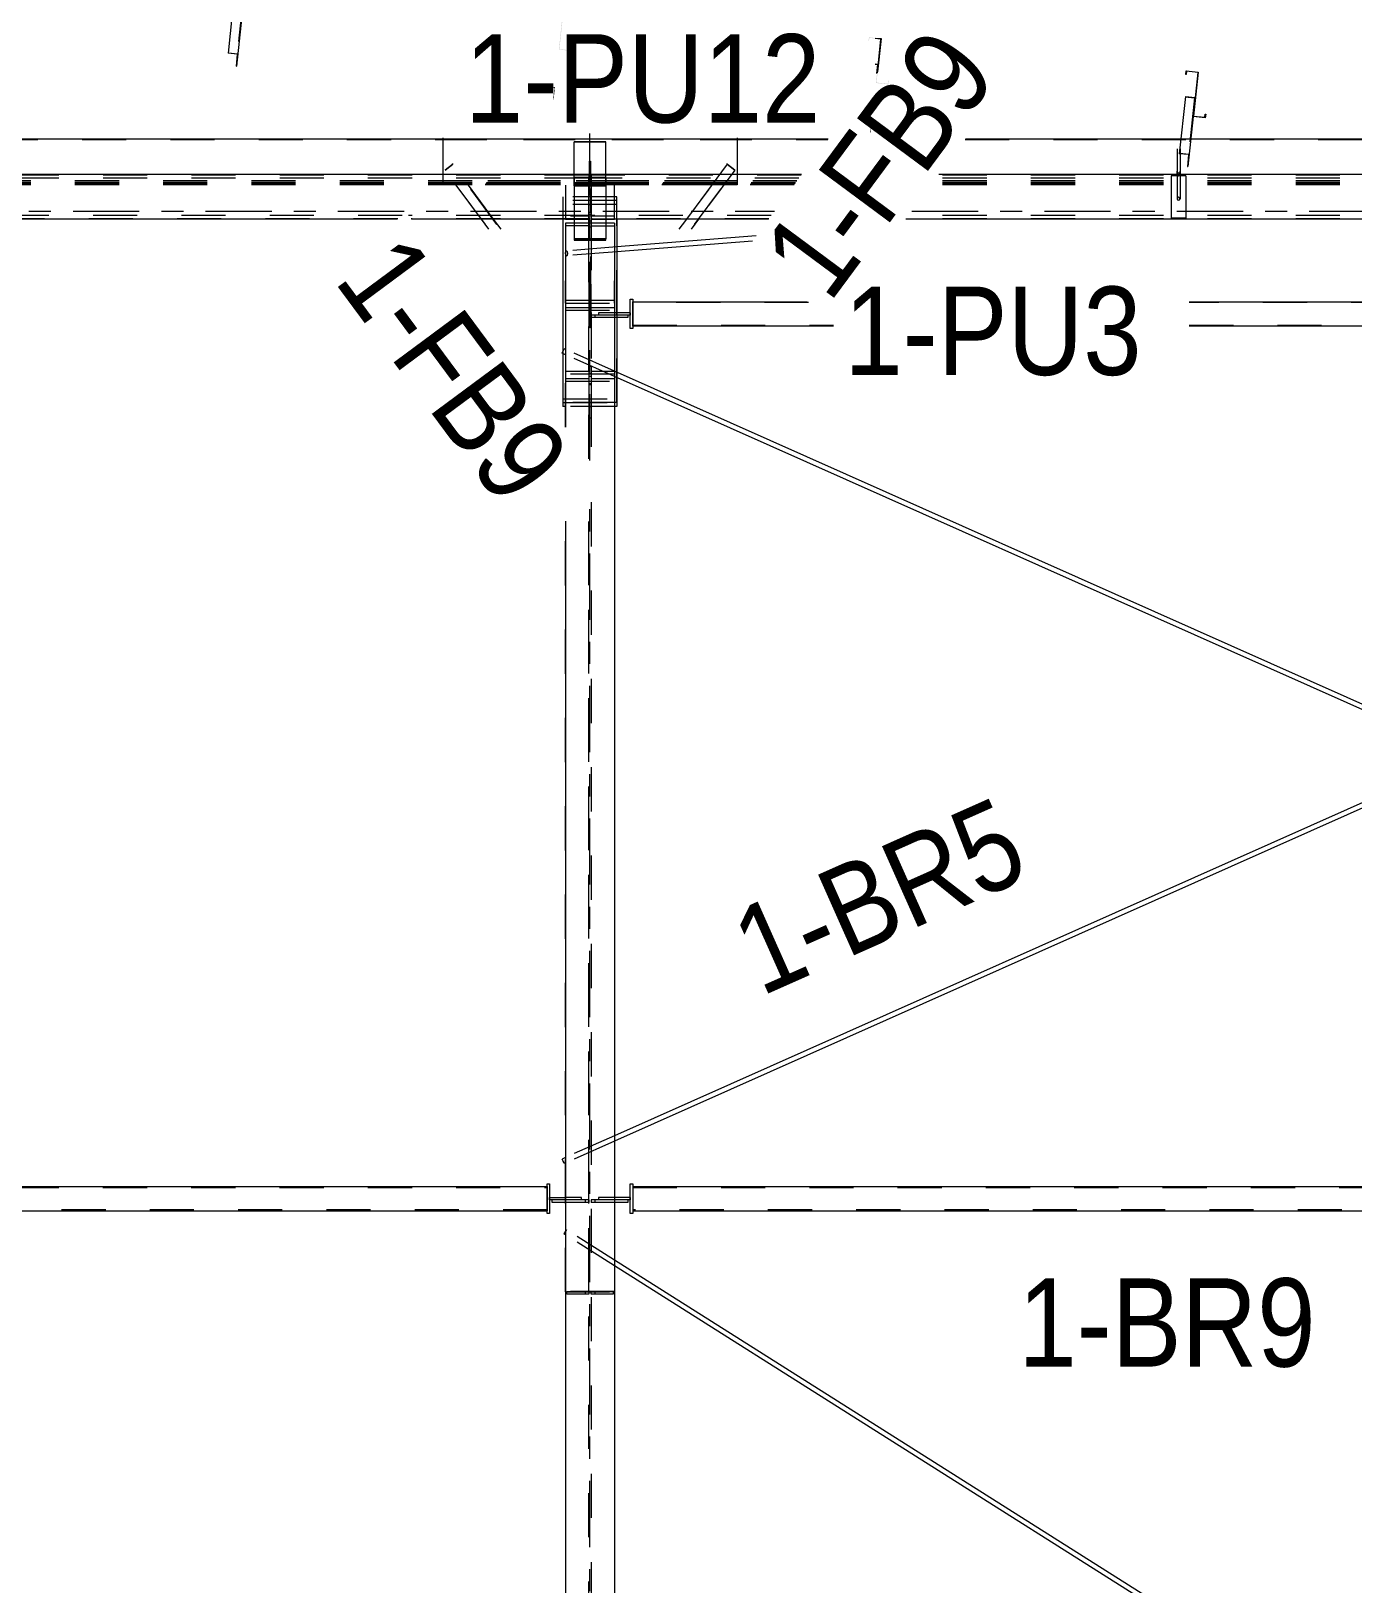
# Model space of a CAD drawing. Header units: millimetres. Extents: x -49 to 1122, y -181 to 639.
# Drawn here: x 477.7 to 537.6, y 498.1 to 568.4 of the extents above; entities that cross this region are included whole.
import ezdxf

# ---------------------------------------------------------------- set-up
doc = ezdxf.new("R2010")
doc.units = ezdxf.units.MM
for name, pattern in [('XKITLINE00', [0]), ('XKITLINE02', [4, 2, -2]), ('XKITLINE03', [6, 3, -1, 1, -1])]:
    doc.linetypes.add(name, pattern=pattern)
for name, color, linetype, lineweight in [('Part', 2, 'Continuous', 0), ('PartMark', 7, 'Continuous', 0), ('S-grid', 1, 'Continuous', 0)]:
    doc.layers.add(name, color=color, linetype=linetype, lineweight=lineweight)
doc.styles.add('ARIAL', font='ARIAL.TTF')

# ---------------------------------------------------------------- blocks, each defined once
blk = doc.blocks.new('*A277')
at = {"layer": 'Part'}
blk.add_hatch(color=3, dxfattribs=at).paths.add_polyline_path([(530.914, 564.477), (530.929, 564.623), (530.949, 564.621), (530.931, 564.455), (530.379, 564.513), (530.589, 566.504), (530.076, 566.558), (530.061, 566.412), (530.041, 566.415), (530.058, 566.58), (530.611, 566.522), (530.401, 564.531)], flags=17)
blk = doc.blocks.new('*A316')
at = {"layer": 'Part'}
blk.add_hatch(color=3, dxfattribs=at).paths.add_polyline_path([(516.549, 565.992), (516.564, 566.138), (516.584, 566.136), (516.567, 565.97), (516.014, 566.028), (516.224, 568.019), (515.711, 568.073), (515.696, 567.928), (515.676, 567.93), (515.694, 568.095), (516.246, 568.037), (516.036, 566.046)], flags=17)
blk = doc.blocks.new('*A317')
at = {"layer": 'Part'}
blk.add_hatch(color=3, dxfattribs=at).paths.add_polyline_path([(502.184, 567.507), (502.199, 567.653), (502.219, 567.651), (502.202, 567.485), (501.649, 567.543), (501.859, 569.535), (501.347, 569.589), (501.331, 569.443), (501.311, 569.445), (501.329, 569.611), (501.881, 569.552), (501.671, 567.561)], flags=17)
blk = doc.blocks.new('*A364')
at = {"layer": 'Part'}
blk.add_hatch(color=3, dxfattribs=at).paths.add_polyline_path([(486.66, 567.374), (486.663, 567.402), (487.105, 567.355), (487.046, 566.795), (487.024, 566.798), (487.08, 567.329)], flags=17)
blk = doc.blocks.new('*A367')
at = {"layer": 'Part'}
blk.add_hatch(color=3, dxfattribs=at).paths.add_polyline_path([(515.389, 564.343), (515.392, 564.371), (515.834, 564.325), (515.775, 563.765), (515.753, 563.767), (515.809, 564.299)], flags=17)
blk = doc.blocks.new('*A368')
at = {"layer": 'Part'}
blk.add_hatch(color=3, dxfattribs=at).paths.add_polyline_path([(501.025, 565.859), (501.028, 565.887), (501.47, 565.84), (501.411, 565.28), (501.388, 565.282), (501.445, 565.814)], flags=17)
blk = doc.blocks.new('*A369')
at = {"layer": 'Part'}
blk.add_hatch(color=3, dxfattribs=at).paths.add_polyline_path([(529.754, 562.828), (529.757, 562.856), (530.199, 562.81), (530.14, 562.25), (530.118, 562.252), (530.174, 562.784)], flags=17)
blk = doc.blocks.new('*A1700')
at = {"layer": 'S-grid', "color": 1, "linetype": 'XKITLINE03', "lineweight": 0}
for p, q in [((437.639, 560.222), (511.417, 560.222)), ((517.639, 560.222), (561.03, 560.222))]:
    blk.add_line(p, q, dxfattribs=at)
blk = doc.blocks.new('*A1703')
at = {"layer": 'S-grid', "color": 1, "linetype": 'XKITLINE03', "lineweight": 0}
for p, q in [((437.639, 560.222), (511.417, 560.222)), ((517.639, 560.222), (561.03, 560.222))]:
    blk.add_line(p, q, dxfattribs=at)
blk = doc.blocks.new('*A1705')
at = {"layer": 'Part', "color": 7, "linetype": 'XKITLINE02', "lineweight": 0}
for p, q in [((584.123, 514.098), (581.944, 512.721)), ((584.167, 513.862), (581.944, 512.458)), ((584.167, 514.029), (584.123, 514.098)), ((543.056, 488.145), (542.848, 488.014)), ((543.264, 488.014), (543.056, 487.882)), ((504.167, 463.57), (501.944, 462.165)), ((504.167, 463.307), (501.988, 461.93)), ((501.988, 461.93), (501.944, 461.998))]:
    blk.add_line(p, q, dxfattribs=at)
at = {"layer": 'Part', "color": 2, "linetype": 'XKITLINE00', "lineweight": 0}
for p, q in [((584.242, 513.91), (584.167, 514.029)), ((584.242, 513.91), (584.167, 513.862)), ((581.944, 512.721), (543.056, 488.145)), ((581.944, 512.458), (543.264, 488.014)), ((542.848, 488.014), (504.167, 463.57)), ((543.056, 487.882), (504.167, 463.307)), ((501.944, 462.165), (501.869, 462.118)), ((501.944, 461.998), (501.869, 462.118))]:
    blk.add_line(p, q, dxfattribs=at)
blk = doc.blocks.new('*A1706')
at = {"layer": 'Part', "color": 2, "linetype": 'XKITLINE00', "lineweight": 0}
for p, q in [((501.944, 514.029), (501.869, 513.91)), ((501.944, 513.862), (501.869, 513.91)), ((543.056, 488.145), (504.167, 512.721)), ((542.848, 488.014), (504.167, 512.458)), ((581.944, 463.307), (543.056, 487.882)), ((581.944, 463.57), (543.264, 488.014)), ((584.242, 462.118), (584.167, 462.165)), ((584.242, 462.118), (584.167, 461.998))]:
    blk.add_line(p, q, dxfattribs=at)
at = {"layer": 'Part', "color": 7, "linetype": 'XKITLINE02', "lineweight": 0}
for p, q in [((501.988, 514.098), (501.944, 514.029)), ((504.167, 512.458), (501.944, 513.862)), ((504.167, 512.721), (501.988, 514.098)), ((543.264, 488.014), (543.056, 488.145)), ((543.056, 487.882), (542.848, 488.014)), ((584.167, 462.165), (581.944, 463.57)), ((584.123, 461.93), (581.944, 463.307)), ((584.167, 461.998), (584.123, 461.93))]:
    blk.add_line(p, q, dxfattribs=at)
blk = doc.blocks.new('*A1707')
at = {"layer": 'Part', "color": 2, "linetype": 'XKITLINE00', "lineweight": 0}
for p, q in [((496.389, 563.539), (496.389, 561.879)), ((513.839, 563.492), (496.389, 563.492)), ((529.824, 563.492), (520.061, 563.492)), ((544.349, 563.492), (530.271, 563.492)), ((558.782, 563.492), (544.816, 563.492)), ((559.15, 563.492), (558.802, 563.492)), ((561.03, 563.492), (559.34, 563.492)), ((589.722, 563.492), (577.149, 563.492)), ((589.722, 563.539), (589.722, 563.492)), ((589.722, 563.492), (589.722, 561.879))]:
    blk.add_line(p, q, dxfattribs=at)
at = {"layer": 'Part', "color": 7, "linetype": 'XKITLINE02', "lineweight": 0}
for p, q in [((496.389, 563.474), (513.825, 563.474)), ((520.048, 563.474), (561.03, 563.474)), ((530.271, 563.492), (529.824, 563.492)), ((544.816, 563.492), (544.349, 563.492)), ((558.802, 563.492), (558.782, 563.492)), ((559.34, 563.492), (559.15, 563.492)), ((577.149, 563.474), (589.722, 563.474)), ((496.389, 561.879), (496.389, 561.424)), ((512.432, 561.592), (496.389, 561.592)), ((512.43, 561.59), (496.389, 561.59)), ((512.364, 561.501), (496.389, 561.501)), ((512.351, 561.483), (496.389, 561.483)), ((512.324, 561.446), (496.389, 561.446)), ((512.307, 561.424), (496.389, 561.424)), ((561.03, 561.424), (518.53, 561.424)), ((561.03, 561.446), (518.546, 561.446)), ((561.03, 561.483), (518.573, 561.483)), ((561.03, 561.501), (518.586, 561.501)), ((561.03, 561.59), (518.652, 561.59)), ((561.03, 561.592), (518.654, 561.592)), ((589.722, 561.592), (577.149, 561.592)), ((589.722, 561.59), (577.149, 561.59)), ((589.722, 561.501), (577.149, 561.501)), ((589.722, 561.483), (577.149, 561.483)), ((589.722, 561.446), (577.149, 561.446)), ((589.722, 561.424), (577.149, 561.424)), ((589.722, 561.879), (589.722, 561.424))]:
    blk.add_line(p, q, dxfattribs=at)
blk = doc.blocks.new('*A1708')
at = {"layer": 'Part', "color": 2, "linetype": 'XKITLINE00', "lineweight": 0}
for p, q in [((501.792, 553.788), (501.883, 553.991)), ((501.944, 553.72), (501.792, 553.788)), ((501.944, 553.963), (501.883, 553.991)), ((543.056, 535.663), (504.167, 552.974)), ((542.782, 535.542), (504.167, 552.731)), ((581.944, 518.109), (543.056, 535.42)), ((581.944, 518.352), (543.329, 535.542)), ((584.319, 517.295), (584.167, 517.363)), ((584.228, 517.092), (584.167, 517.12)), ((584.319, 517.295), (584.228, 517.092))]:
    blk.add_line(p, q, dxfattribs=at)
at = {"layer": 'Part', "color": 7, "linetype": 'XKITLINE02', "lineweight": 0}
for p, q in [((504.167, 552.974), (501.944, 553.963)), ((504.167, 552.731), (501.944, 553.72)), ((543.056, 535.42), (542.782, 535.542)), ((543.329, 535.542), (543.056, 535.663)), ((584.167, 517.363), (581.944, 518.352)), ((584.167, 517.12), (581.944, 518.109))]:
    blk.add_line(p, q, dxfattribs=at)
blk = doc.blocks.new('*A1709')
at = {"layer": 'Part', "color": 7, "linetype": 'XKITLINE02', "lineweight": 0}
for p, q in [((584.167, 553.963), (581.944, 552.974)), ((584.167, 553.72), (581.944, 552.731)), ((543.056, 535.663), (542.782, 535.542)), ((543.329, 535.542), (543.056, 535.42)), ((504.167, 518.352), (501.944, 517.363)), ((504.167, 518.109), (501.944, 517.12)), ((501.837, 517.194), (501.869, 517.122))]:
    blk.add_line(p, q, dxfattribs=at)
at = {"layer": 'Part', "color": 2, "linetype": 'XKITLINE00', "lineweight": 0}
for p, q in [((584.228, 553.991), (584.167, 553.963)), ((584.319, 553.788), (584.167, 553.72)), ((584.228, 553.991), (584.319, 553.788)), ((581.944, 552.974), (580.529, 552.344)), ((581.944, 552.731), (580.665, 552.161)), ((575.85, 550.261), (543.056, 535.663)), ((575.985, 550.078), (543.329, 535.542)), ((542.782, 535.542), (504.167, 518.352)), ((543.056, 535.42), (504.167, 518.109)), ((501.944, 517.363), (501.792, 517.295)), ((501.837, 517.194), (501.792, 517.295)), ((501.883, 517.092), (501.837, 517.194)), ((501.944, 517.12), (501.883, 517.092))]:
    blk.add_line(p, q, dxfattribs=at)
blk = doc.blocks.new('*A1710')
at = {"layer": 'Part', "color": 2, "linetype": 'XKITLINE00', "lineweight": 0}
for p, q in [((504.994, 516.056), (581.117, 516.056)), ((504.994, 514.944), (581.117, 514.944))]:
    blk.add_line(p, q, dxfattribs=at)
at = {"layer": 'Part', "color": 7, "linetype": 'XKITLINE02', "lineweight": 0}
for p, q in [((504.994, 516.056), (504.994, 514.944)), ((504.994, 516.011), (581.117, 516.011)), ((581.117, 516.056), (581.117, 514.944)), ((581.117, 514.989), (504.994, 514.989))]:
    blk.add_line(p, q, dxfattribs=at)
blk = doc.blocks.new('*A1711')
at = {"layer": 'Part', "color": 2, "linetype": 'XKITLINE00', "lineweight": 0}
for p, q in [((504.994, 556.125), (512.902, 556.125)), ((530.201, 556.125), (571.507, 556.125)), ((581.117, 556.125), (577.729, 556.125)), ((514.082, 555.014), (504.994, 555.014)), ((572.33, 555.014), (530.201, 555.014)), ((581.117, 555.014), (578.552, 555.014))]:
    blk.add_line(p, q, dxfattribs=at)
at = {"layer": 'Part', "color": 7, "linetype": 'XKITLINE02', "lineweight": 0}
for p, q in [((504.994, 555.014), (504.994, 556.125)), ((512.962, 556.08), (504.994, 556.08)), ((571.54, 556.08), (530.201, 556.08)), ((581.117, 556.08), (577.762, 556.08)), ((581.117, 555.014), (581.117, 556.125)), ((504.994, 555.058), (514.082, 555.058)), ((530.201, 555.058), (572.297, 555.058)), ((578.519, 555.058), (581.117, 555.058))]:
    blk.add_line(p, q, dxfattribs=at)
blk = doc.blocks.new('*A1712')
at = {"layer": 'Part', "color": 2, "linetype": 'XKITLINE00', "lineweight": 0}
for p, q in [((503.111, 561.879), (503.111, 561.745)), ((512.644, 561.879), (503.111, 561.879)), ((544.179, 561.879), (518.866, 561.879)), ((558.703, 561.879), (544.626, 561.879)), ((561.03, 561.879), (559.17, 561.879)), ((583, 561.879), (577.149, 561.879)), ((583, 561.879), (583, 561.745)), ((511.146, 559.856), (503.778, 559.856)), ((558.49, 559.856), (517.368, 559.856)), ((561.03, 559.856), (558.937, 559.856)), ((582.333, 559.856), (577.149, 559.856))]:
    blk.add_line(p, q, dxfattribs=at)
at = {"layer": 'Part', "color": 7, "linetype": 'XKITLINE02', "lineweight": 0}
for p, q in [((512.629, 561.859), (503.111, 561.859)), ((503.111, 561.745), (503.111, 559.856)), ((512.52, 561.712), (503.111, 561.712)), ((561.03, 561.712), (518.743, 561.712)), ((561.03, 561.859), (518.851, 561.859)), ((544.626, 561.879), (544.179, 561.879)), ((559.17, 561.879), (558.703, 561.879)), ((583, 561.859), (577.149, 561.859)), ((583, 561.712), (577.149, 561.712)), ((583, 561.745), (583, 559.856)), ((511.269, 560.023), (503.111, 560.023)), ((511.161, 559.876), (503.111, 559.876)), ((503.778, 559.856), (503.111, 559.856)), ((561.03, 559.876), (517.383, 559.876)), ((561.03, 560.023), (517.492, 560.023)), ((561.03, 559.856), (558.49, 559.856)), ((558.937, 559.856), (558.49, 559.856)), ((583, 560.023), (577.149, 560.023)), ((583, 559.876), (577.149, 559.876)), ((583, 559.856), (577.149, 559.856))]:
    blk.add_line(p, q, dxfattribs=at)
blk = doc.blocks.new('*A1713')
at = {"layer": 'Part', "color": 2, "linetype": 'XKITLINE00', "lineweight": 0}
for p, q in [((530.041, 566.415), (530.058, 566.58)), ((530.061, 566.412), (530.041, 566.415)), ((530.058, 566.58), (530.611, 566.522)), ((530.076, 566.558), (530.061, 566.412)), ((530.589, 566.504), (530.076, 566.558)), ((530.589, 566.504), (530.379, 564.513)), ((530.611, 566.522), (530.401, 564.531)), ((530.931, 564.455), (530.379, 564.513)), ((530.401, 564.531), (530.914, 564.477)), ((530.914, 564.477), (530.929, 564.623)), ((530.929, 564.623), (530.949, 564.621)), ((530.949, 564.621), (530.931, 564.455))]:
    blk.add_line(p, q, dxfattribs=at)
blk = doc.blocks.new('*A1758')
at = {"layer": 'Part', "color": 2, "linetype": 'XKITLINE00', "lineweight": 0}
for p, q in [((515.975, 568.066), (516.246, 568.037)), ((516.224, 568.019), (515.975, 568.046)), ((516.224, 568.019), (516.063, 566.495)), ((516.246, 568.037), (516.087, 566.527))]:
    blk.add_line(p, q, dxfattribs=at)
blk = doc.blocks.new('*A1937')
at = {"layer": 'S-grid', "color": 1, "linetype": 'XKITLINE03', "lineweight": 0}
for p, q in [((503.056, 548.933), (503.056, 563.739)), ((503.056, 427.722), (503.056, 547.003))]:
    blk.add_line(p, q, dxfattribs=at)
blk = doc.blocks.new('*A1959')
at = {"layer": 'Part', "color": 7, "linetype": 'XKITLINE02', "lineweight": 0}
for p, q in [((501.944, 561.394), (501.944, 559.864)), ((503.011, 561.249), (503.011, 556.178)), ((503.1, 556.178), (503.1, 561.249)), ((504.167, 559.864), (504.167, 561.394)), ((504.167, 559.992), (501.944, 559.992)), ((501.944, 559.864), (503.011, 559.864)), ((503.1, 559.864), (504.167, 559.864)), ((501.944, 556.05), (501.944, 557.07)), ((504.167, 556.05), (504.167, 557.07)), ((503.011, 556.178), (501.944, 556.178)), ((501.944, 556.05), (504.167, 556.05)), ((504.167, 556.178), (503.1, 556.178))]:
    blk.add_line(p, q, dxfattribs=at)
blk = doc.blocks.new('*A1960')
at = {"layer": 'Part', "color": 2, "linetype": 'XKITLINE00', "lineweight": 0}
for p, q in [((502.333, 559.676), (501.944, 559.676)), ((501.944, 559.676), (501.944, 550.434)), ((504.167, 559.676), (503.778, 559.676)), ((504.167, 559.676), (504.167, 460.167)), ((501.944, 546.18), (501.944, 460.167))]:
    blk.add_line(p, q, dxfattribs=at)
at = {"layer": 'Part', "color": 7, "linetype": 'XKITLINE02', "lineweight": 0}
for p, q in [((503.006, 559.553), (501.944, 559.553)), ((503.778, 559.676), (502.333, 559.676)), ((503.006, 549.001), (503.006, 559.553)), ((503.106, 559.553), (503.106, 548.866)), ((503.106, 559.553), (504.167, 559.553)), ((501.944, 555.856), (503.006, 555.856)), ((501.944, 555.734), (504.167, 555.734)), ((503.106, 555.856), (504.167, 555.856)), ((503.006, 460.167), (503.006, 546.966)), ((503.106, 547.04), (503.106, 460.167))]:
    blk.add_line(p, q, dxfattribs=at)
blk = doc.blocks.new('*A1983')
at = {"layer": 'Part', "color": 7, "linetype": 'XKITLINE02', "lineweight": 0}
for p, q in [((423.111, 561.879), (423.111, 559.856)), ((423.611, 561.879), (423.111, 561.879)), ((426.161, 561.859), (423.111, 561.859)), ((426.161, 561.712), (423.111, 561.712)), ((432.629, 561.859), (431.161, 561.859)), ((432.52, 561.712), (431.161, 561.712)), ((503, 561.712), (438.743, 561.712)), ((503, 561.859), (438.851, 561.859)), ((503, 559.856), (503, 561.745)), ((426.161, 560.023), (423.111, 560.023)), ((426.161, 559.876), (423.111, 559.876)), ((423.778, 559.856), (423.111, 559.856)), ((431.269, 560.023), (431.161, 560.023)), ((494.351, 559.876), (437.383, 559.876)), ((494.549, 560.023), (437.492, 560.023)), ((503, 560.023), (494.842, 560.023)), ((503, 559.876), (494.95, 559.876)), ((503, 559.856), (502.333, 559.856))]:
    blk.add_line(p, q, dxfattribs=at)
at = {"layer": 'Part', "color": 2, "linetype": 'XKITLINE00', "lineweight": 0}
for p, q in [((426.161, 561.879), (423.611, 561.879)), ((432.644, 561.879), (431.161, 561.879)), ((503, 561.879), (438.866, 561.879)), ((503, 561.879), (503, 561.745)), ((426.161, 559.856), (423.778, 559.856)), ((494.324, 559.856), (437.368, 559.856)), ((502.333, 559.856), (494.965, 559.856))]:
    blk.add_line(p, q, dxfattribs=at)
blk = doc.blocks.new('*A1987')
at = {"layer": 'Part', "color": 2, "linetype": 'XKITLINE00', "lineweight": 0}
for p, q in [((486.932, 569.957), (486.66, 567.374)), ((486.932, 569.957), (487.374, 569.911)), ((487.285, 569.058), (487.046, 566.795)), ((487.08, 567.329), (486.66, 567.374)), ((486.663, 567.402), (487.105, 567.355)), ((487.08, 567.329), (487.024, 566.798)), ((487.024, 566.798), (487.046, 566.795))]:
    blk.add_line(p, q, dxfattribs=at)
at = {"layer": 'Part', "color": 7, "linetype": 'XKITLINE02', "lineweight": 0}
for p, q in [((486.931, 569.94), (487.351, 569.896)), ((487.351, 569.896), (487.08, 567.329)), ((487.374, 569.911), (487.285, 569.058)), ((487.316, 569.564), (487.338, 569.562))]:
    blk.add_line(p, q, dxfattribs=at)
blk = doc.blocks.new('*A1990')
at = {"layer": 'Part', "color": 7, "linetype": 'XKITLINE02', "lineweight": 0}
for p, q in [((503.011, 556.925), (503.011, 552.955)), ((503.1, 556.925), (503.1, 552.955)), ((503.011, 556.068), (503.1, 556.068)), ((503.011, 555.948), (503.1, 555.95)), ((501.944, 553.94), (501.944, 552.84)), ((504.167, 553.94), (504.167, 552.84)), ((503.011, 552.955), (501.944, 552.955)), ((504.167, 552.84), (501.944, 552.84)), ((504.167, 552.955), (503.1, 552.955))]:
    blk.add_line(p, q, dxfattribs=at)
blk = doc.blocks.new('*A1991')
at = {"layer": 'Part', "color": 7, "linetype": 'XKITLINE02', "lineweight": 0}
for p, q in [((496.49, 562.082), (496.848, 562.345)), ((496.83, 562.334), (496.49, 562.085)), ((496.49, 562.085), (496.49, 562.082)), ((498.319, 559.615), (496.49, 562.085)), ((498.138, 559.856), (496.49, 562.082)), ((496.83, 562.334), (496.83, 562.364)), ((498.844, 559.615), (496.83, 562.334)), ((496.848, 562.345), (496.848, 562.377)), ((498.69, 559.856), (496.848, 562.345))]:
    blk.add_line(p, q, dxfattribs=at)
at = {"layer": 'Part', "color": 2, "linetype": 'XKITLINE00', "lineweight": 0}
for p, q in [((498.475, 559.403), (498.138, 559.856)), ((499.027, 559.403), (498.69, 559.856))]:
    blk.add_line(p, q, dxfattribs=at)
blk = doc.blocks.new('*A1992')
at = {"layer": 'Part', "color": 7, "linetype": 'XKITLINE02', "lineweight": 0}
for p, q in [((507.267, 559.615), (509.281, 562.334)), ((509.264, 562.345), (507.421, 559.856)), ((507.792, 559.615), (509.621, 562.085)), ((509.621, 562.082), (507.973, 559.856)), ((509.264, 562.345), (509.264, 562.377)), ((509.264, 562.345), (509.621, 562.082)), ((509.281, 562.334), (509.281, 562.364)), ((509.621, 562.085), (509.281, 562.334)), ((509.621, 562.082), (509.621, 562.085))]:
    blk.add_line(p, q, dxfattribs=at)
at = {"layer": 'Part', "color": 2, "linetype": 'XKITLINE00', "lineweight": 0}
for p, q in [((507.421, 559.856), (507.085, 559.403)), ((507.973, 559.856), (507.637, 559.403))]:
    blk.add_line(p, q, dxfattribs=at)
blk = doc.blocks.new('*A1993')
at = {"layer": 'Part', "color": 7, "linetype": 'XKITLINE02', "lineweight": 0}
for p, q in [((502.333, 561.372), (502.333, 563.367)), ((503.778, 563.367), (502.333, 563.367)), ((502.333, 563.361), (503.778, 563.361)), ((503.778, 561.372), (503.778, 563.367)), ((502.333, 561.378), (502.333, 561.372)), ((502.333, 561.378), (503.778, 561.378)), ((502.333, 561.372), (503.778, 561.372)), ((503.778, 561.372), (503.778, 561.378))]:
    blk.add_line(p, q, dxfattribs=at)
blk = doc.blocks.new('*A1994')
at = {"layer": 'Part', "color": 7, "linetype": 'XKITLINE02', "lineweight": 0}
for p, q in [((503.028, 561.378), (503.028, 562.483)), ((503.028, 562.483), (503.083, 562.483)), ((503.083, 562.483), (503.083, 561.378)), ((503.083, 561.378), (503.028, 561.378))]:
    blk.add_line(p, q, dxfattribs=at)
blk = doc.blocks.new('*A1995')
at = {"layer": 'Part', "color": 7, "linetype": 'XKITLINE02', "lineweight": 0}
for p, q in [((529.656, 561.893), (529.656, 562.039)), ((529.675, 561.94), (529.656, 561.893)), ((529.722, 561.959), (529.675, 561.94)), ((529.769, 561.94), (529.722, 561.959)), ((529.789, 561.893), (529.769, 561.94)), ((529.789, 561.893), (529.789, 562.039)), ((529.656, 561.893), (529.675, 561.847)), ((529.675, 561.847), (529.722, 561.828)), ((529.722, 561.828), (529.769, 561.847)), ((529.769, 561.847), (529.789, 561.893))]:
    blk.add_line(p, q, dxfattribs=at)
blk = doc.blocks.new('*A1996')
at = {"layer": 'Part', "color": 7, "linetype": 'XKITLINE02', "lineweight": 0}
for p, q in [((501.833, 560.879), (501.833, 551.556)), ((504.278, 560.879), (501.833, 560.879)), ((504.278, 560.705), (501.833, 560.705)), ((504.278, 551.556), (504.278, 560.879)), ((501.833, 551.73), (504.278, 551.73)), ((504.278, 551.556), (501.833, 551.556))]:
    blk.add_line(p, q, dxfattribs=at)
blk = doc.blocks.new('*A1997')
at = {"layer": 'Part', "color": 7, "linetype": 'XKITLINE02', "lineweight": 0}
for p, q in [((501.833, 560.705), (501.833, 559.856)), ((504.278, 560.705), (501.833, 560.705)), ((504.278, 560.53), (501.833, 560.53)), ((504.278, 559.856), (504.278, 560.705)), ((504.278, 555.625), (504.278, 555.403)), ((501.833, 553.88), (501.833, 553.77)), ((504.278, 552.925), (504.278, 552.681)), ((501.833, 551.556), (504.278, 551.556)), ((504.167, 551.381), (501.944, 551.381))]:
    blk.add_line(p, q, dxfattribs=at)
at = {"layer": 'Part', "color": 2, "linetype": 'XKITLINE00', "lineweight": 0}
for p, q in [((501.833, 559.856), (501.833, 553.88)), ((504.278, 559.856), (504.278, 555.625)), ((504.278, 555.403), (504.278, 552.925)), ((501.833, 553.77), (501.833, 551.381)), ((504.278, 552.681), (504.278, 551.381)), ((501.944, 551.381), (501.833, 551.381)), ((504.278, 551.381), (504.167, 551.381))]:
    blk.add_line(p, q, dxfattribs=at)
blk = doc.blocks.new('*A1998')
at = {"layer": 'Part', "color": 7, "linetype": 'XKITLINE02', "lineweight": 0}
for p, q in [((503.439, 555.625), (503.439, 555.514)), ((504.167, 555.625), (503.439, 555.625)), ((504.772, 555.514), (503.439, 555.514))]:
    blk.add_line(p, q, dxfattribs=at)
at = {"layer": 'Part', "color": 2, "linetype": 'XKITLINE00', "lineweight": 0}
for p, q in [((504.883, 555.625), (504.167, 555.625)), ((504.883, 555.625), (504.883, 555.514)), ((504.883, 555.514), (504.772, 555.514))]:
    blk.add_line(p, q, dxfattribs=at)
blk = doc.blocks.new('*A1999')
at = {"layer": 'Part', "color": 2, "linetype": 'XKITLINE00', "lineweight": 0}
for p, q in [((504.883, 554.903), (504.883, 556.236)), ((504.883, 556.236), (504.994, 556.236)), ((504.994, 556.236), (504.994, 554.903)), ((504.994, 554.903), (504.883, 554.903))]:
    blk.add_line(p, q, dxfattribs=at)
blk = doc.blocks.new('*A2000')
at = {"layer": 'Part', "color": 7, "linetype": 'XKITLINE02', "lineweight": 0}
for p, q in [((503.106, 555.514), (503.106, 555.403)), ((504.167, 555.514), (503.106, 555.514)), ((504.167, 555.403), (503.106, 555.403)), ((503.272, 555.514), (503.272, 555.403))]:
    blk.add_line(p, q, dxfattribs=at)
at = {"layer": 'Part', "color": 2, "linetype": 'XKITLINE00', "lineweight": 0}
for p, q in [((504.772, 555.514), (504.167, 555.514)), ((504.772, 555.403), (504.167, 555.403)), ((504.772, 555.514), (504.772, 555.403))]:
    blk.add_line(p, q, dxfattribs=at)
blk = doc.blocks.new('*A2001')
at = {"layer": 'Part', "color": 2, "linetype": 'XKITLINE00', "lineweight": 0}
blk.add_line((515.975, 566.894), (516.104, 566.881), dxfattribs=at)
at = {"layer": 'Part', "color": 7, "linetype": 'XKITLINE02', "lineweight": 0}
for p, q in [((515.975, 566.877), (516.08, 566.865)), ((516.08, 566.865), (516.037, 566.46)), ((516.104, 566.881), (516.063, 566.495)), ((516.045, 566.534), (516.067, 566.532))]:
    blk.add_line(p, q, dxfattribs=at)
blk = doc.blocks.new('*A2003')
at = {"layer": 'Part', "color": 2, "linetype": 'XKITLINE00', "lineweight": 0}
for p, q in [((502.333, 558.968), (502.333, 558.912)), ((503.778, 558.968), (502.333, 558.968)), ((502.333, 558.912), (503.778, 558.912)), ((503.778, 558.912), (503.778, 558.968))]:
    blk.add_line(p, q, dxfattribs=at)
blk = doc.blocks.new('*A2004')
at = {"layer": 'Part', "color": 2, "linetype": 'XKITLINE00', "lineweight": 0}
for p, q in [((502.333, 561.745), (502.333, 558.968)), ((503.778, 561.745), (502.333, 561.745)), ((503.778, 561.745), (503.778, 558.968)), ((503.778, 558.968), (502.333, 558.968))]:
    blk.add_line(p, q, dxfattribs=at)
at = {"layer": 'Part', "color": 7, "linetype": 'XKITLINE02', "lineweight": 0}
for p, q in [((502.333, 561.745), (503.778, 561.745)), ((502.333, 558.968), (503.778, 558.968))]:
    blk.add_line(p, q, dxfattribs=at)
blk = doc.blocks.new('*A2005')
at = {"layer": 'Part', "color": 7, "linetype": 'XKITLINE02', "lineweight": 0}
for p, q in [((503, 558.968), (503, 560.53)), ((503, 560.53), (503.111, 560.53)), ((503.111, 560.53), (503.111, 558.968)), ((503, 559.779), (503.111, 559.779)), ((503, 559.509), (503.111, 559.509)), ((503, 558.968), (503.111, 558.968)), ((503.111, 558.968), (503, 558.968))]:
    blk.add_line(p, q, dxfattribs=at)
blk = doc.blocks.new('*A2006')
at = {"layer": 'Part', "color": 7, "linetype": 'XKITLINE02', "lineweight": 0}
for p, q in [((503, 552.421), (503, 550.865)), ((503, 552.421), (503.111, 552.421)), ((503.111, 552.358), (503, 552.358)), ((503.111, 552.421), (503.111, 550.865)), ((503, 551.381), (503.111, 551.381)), ((503, 550.865), (503.111, 550.865))]:
    blk.add_line(p, q, dxfattribs=at)
blk = doc.blocks.new('*A2007')
at = {"layer": 'Part', "color": 7, "linetype": 'XKITLINE02', "lineweight": 0}
for p, q in [((503, 553.206), (503, 551.73)), ((503, 553.206), (503.111, 553.206)), ((503.111, 552.876), (503, 552.876)), ((503.111, 553.206), (503.111, 551.73)), ((503.111, 552.736), (503, 552.736)), ((503, 551.73), (503.111, 551.73))]:
    blk.add_line(p, q, dxfattribs=at)
blk = doc.blocks.new('*A2008')
at = {"layer": 'Part', "color": 7, "linetype": 'XKITLINE02', "lineweight": 0}
for p, q in [((503, 560.879), (503, 560.009)), ((503.111, 560.879), (503, 560.879)), ((503.111, 560.009), (503.111, 560.879)), ((503.111, 560.167), (503, 560.167)), ((503, 560.095), (503.111, 560.095)), ((503, 560.009), (503.111, 560.009))]:
    blk.add_line(p, q, dxfattribs=at)
blk = doc.blocks.new('*A2009')
at = {"layer": 'Part', "color": 7, "linetype": 'XKITLINE02', "lineweight": 0}
for p, q in [((529.656, 563.04), (529.656, 562.983)), ((529.789, 563.04), (529.789, 562.825)), ((529.656, 561.879), (529.656, 560.789)), ((529.789, 561.879), (529.789, 560.789)), ((529.675, 560.835), (529.656, 560.789)), ((529.656, 560.789), (529.675, 560.742)), ((529.722, 560.855), (529.675, 560.835)), ((529.675, 560.742), (529.722, 560.723)), ((529.769, 560.835), (529.722, 560.855)), ((529.722, 560.723), (529.769, 560.742)), ((529.789, 560.789), (529.769, 560.835)), ((529.769, 560.742), (529.789, 560.789))]:
    blk.add_line(p, q, dxfattribs=at)
at = {"layer": 'Part', "color": 2, "linetype": 'XKITLINE00', "lineweight": 0}
for p, q in [((529.656, 562.983), (529.656, 561.879)), ((529.789, 562.825), (529.789, 561.879))]:
    blk.add_line(p, q, dxfattribs=at)
blk = doc.blocks.new('*A2010')
at = {"layer": 'Part', "color": 2, "linetype": 'XKITLINE00', "lineweight": 0}
for p, q in [((530.027, 565.412), (529.754, 562.828)), ((530.027, 565.412), (530.469, 565.365)), ((530.379, 564.513), (530.14, 562.25)), ((530.174, 562.784), (529.754, 562.828)), ((529.757, 562.856), (530.199, 562.81)), ((530.174, 562.784), (530.118, 562.252)), ((530.118, 562.252), (530.14, 562.25))]:
    blk.add_line(p, q, dxfattribs=at)
at = {"layer": 'Part', "color": 7, "linetype": 'XKITLINE02', "lineweight": 0}
for p, q in [((530.025, 565.395), (530.445, 565.35)), ((530.445, 565.35), (530.174, 562.784)), ((530.469, 565.365), (530.379, 564.513)), ((530.41, 565.019), (530.432, 565.016))]:
    blk.add_line(p, q, dxfattribs=at)
blk = doc.blocks.new('*A2011')
at = {"layer": 'Part', "color": 7, "linetype": 'XKITLINE02', "lineweight": 0}
for p, q in [((530.056, 561.823), (529.389, 561.823)), ((529.389, 561.823), (529.389, 559.912)), ((530.056, 561.823), (530.056, 559.912)), ((530.056, 559.912), (529.389, 559.912))]:
    blk.add_line(p, q, dxfattribs=at)
blk = doc.blocks.new('*A2012')
at = {"layer": 'Part', "color": 7, "linetype": 'XKITLINE02', "lineweight": 0}
for p, q in [((501.993, 558.422), (501.946, 558.396)), ((504.278, 558.603), (501.993, 558.422)), ((502.04, 558.383), (501.993, 558.422)), ((501.946, 558.396), (501.926, 558.32)), ((501.926, 558.32), (501.946, 558.24)), ((501.946, 558.24), (501.993, 558.201)), ((504.278, 558.382), (501.993, 558.201)), ((501.993, 558.201), (502.04, 558.226)), ((502.06, 558.302), (502.04, 558.383)), ((502.04, 558.226), (502.06, 558.302))]:
    blk.add_line(p, q, dxfattribs=at)
at = {"layer": 'Part', "color": 2, "linetype": 'XKITLINE00', "lineweight": 0}
for p, q in [((510.59, 559.105), (504.278, 558.603)), ((510.416, 558.87), (504.278, 558.382))]:
    blk.add_line(p, q, dxfattribs=at)
blk = doc.blocks.new('*A2101')
at = {"layer": 'Part', "color": 7, "linetype": 'XKITLINE02', "lineweight": 0}
for p, q in [((503.006, 549.001), (503.006, 555.632)), ((503.006, 555.632), (503.106, 555.632)), ((503.106, 555.632), (503.106, 548.866)), ((503.006, 555.57), (503.106, 555.57)), ((501.944, 550.434), (501.944, 552.638)), ((501.944, 552.638), (503.006, 552.638)), ((501.944, 552.524), (504.167, 552.524)), ((503.106, 552.638), (504.167, 552.638)), ((504.167, 552.638), (504.167, 511.275)), ((503.006, 511.289), (503.006, 546.966)), ((503.106, 547.04), (503.106, 511.289)), ((501.944, 511.275), (501.944, 546.18)), ((504.167, 511.289), (501.944, 511.289)), ((501.944, 511.275), (504.167, 511.275))]:
    blk.add_line(p, q, dxfattribs=at)
blk = doc.blocks.new('*A2102')
at = {"layer": 'Part', "color": 2, "linetype": 'XKITLINE00', "lineweight": 0}
for p, q in [((424.994, 516.056), (501.117, 516.056)), ((424.994, 514.944), (501.117, 514.944))]:
    blk.add_line(p, q, dxfattribs=at)
at = {"layer": 'Part', "color": 7, "linetype": 'XKITLINE02', "lineweight": 0}
for p, q in [((424.994, 516.056), (424.994, 514.944)), ((424.994, 516.011), (501.117, 516.011)), ((501.117, 516.056), (501.117, 514.944)), ((501.117, 514.989), (424.994, 514.989))]:
    blk.add_line(p, q, dxfattribs=at)
blk = doc.blocks.new('*A2104')
at = {"layer": 'Part', "color": 7, "linetype": 'XKITLINE02', "lineweight": 0}
for p, q in [((503.106, 511.289), (504.106, 511.289)), ((503.106, 511.178), (503.106, 511.289)), ((504.106, 511.178), (503.106, 511.178)), ((503.272, 511.289), (503.272, 511.178)), ((504.106, 511.289), (504.106, 511.178))]:
    blk.add_line(p, q, dxfattribs=at)
blk = doc.blocks.new('*A2105')
at = {"layer": 'Part', "color": 7, "linetype": 'XKITLINE02', "lineweight": 0}
for p, q in [((502.006, 511.289), (503.006, 511.289)), ((502.006, 511.178), (502.006, 511.289)), ((503.006, 511.178), (502.006, 511.178)), ((502.839, 511.289), (502.839, 511.178)), ((503.006, 511.289), (503.006, 511.178))]:
    blk.add_line(p, q, dxfattribs=at)
blk = doc.blocks.new('*A2106')
at = {"layer": 'Part', "color": 2, "linetype": 'XKITLINE00', "lineweight": 0}
for p, q in [((501.944, 515.444), (501.339, 515.444)), ((501.339, 515.333), (501.339, 515.444)), ((501.944, 515.333), (501.339, 515.333))]:
    blk.add_line(p, q, dxfattribs=at)
at = {"layer": 'Part', "color": 7, "linetype": 'XKITLINE02', "lineweight": 0}
for p, q in [((503.006, 515.444), (501.944, 515.444)), ((503.006, 515.333), (501.944, 515.333)), ((502.839, 515.444), (502.839, 515.333)), ((503.006, 515.444), (503.006, 515.333))]:
    blk.add_line(p, q, dxfattribs=at)
blk = doc.blocks.new('*A2107')
at = {"layer": 'Part', "color": 2, "linetype": 'XKITLINE00', "lineweight": 0}
for p, q in [((501.228, 515.444), (501.228, 515.556)), ((501.228, 515.556), (501.944, 515.556)), ((501.339, 515.444), (501.228, 515.444))]:
    blk.add_line(p, q, dxfattribs=at)
at = {"layer": 'Part', "color": 7, "linetype": 'XKITLINE02', "lineweight": 0}
for p, q in [((502.672, 515.556), (501.944, 515.556)), ((502.672, 515.444), (502.672, 515.556)), ((502.672, 515.444), (501.339, 515.444))]:
    blk.add_line(p, q, dxfattribs=at)
blk = doc.blocks.new('*A2108')
at = {"layer": 'Part', "color": 2, "linetype": 'XKITLINE00', "lineweight": 0}
for p, q in [((501.117, 514.833), (501.117, 516.167)), ((501.117, 516.167), (501.228, 516.167)), ((501.228, 516.167), (501.228, 514.833)), ((501.228, 514.833), (501.117, 514.833))]:
    blk.add_line(p, q, dxfattribs=at)
blk = doc.blocks.new('*A2109')
at = {"layer": 'Part', "color": 7, "linetype": 'XKITLINE02', "lineweight": 0}
for p, q in [((503.106, 515.444), (503.106, 515.333)), ((504.167, 515.444), (503.106, 515.444)), ((504.167, 515.333), (503.106, 515.333)), ((503.272, 515.444), (503.272, 515.333))]:
    blk.add_line(p, q, dxfattribs=at)
at = {"layer": 'Part', "color": 2, "linetype": 'XKITLINE00', "lineweight": 0}
for p, q in [((504.772, 515.444), (504.167, 515.444)), ((504.772, 515.333), (504.167, 515.333)), ((504.772, 515.444), (504.772, 515.333))]:
    blk.add_line(p, q, dxfattribs=at)
blk = doc.blocks.new('*A2110')
at = {"layer": 'Part', "color": 7, "linetype": 'XKITLINE02', "lineweight": 0}
for p, q in [((503.439, 515.556), (503.439, 515.444)), ((504.167, 515.556), (503.439, 515.556)), ((504.772, 515.444), (503.439, 515.444))]:
    blk.add_line(p, q, dxfattribs=at)
at = {"layer": 'Part', "color": 2, "linetype": 'XKITLINE00', "lineweight": 0}
for p, q in [((504.883, 515.556), (504.167, 515.556)), ((504.883, 515.556), (504.883, 515.444)), ((504.883, 515.444), (504.772, 515.444))]:
    blk.add_line(p, q, dxfattribs=at)
blk = doc.blocks.new('*A2111')
at = {"layer": 'Part', "color": 2, "linetype": 'XKITLINE00', "lineweight": 0}
for p, q in [((504.883, 514.833), (504.883, 516.167)), ((504.883, 516.167), (504.994, 516.167)), ((504.994, 516.167), (504.994, 514.833)), ((504.994, 514.833), (504.883, 514.833))]:
    blk.add_line(p, q, dxfattribs=at)
blk = doc.blocks.new('*A2114')
at = {"layer": 'Part', "color": 2, "linetype": 'XKITLINE00', "lineweight": 0}
for p, q in [((416.389, 563.539), (416.389, 561.879)), ((422.5, 563.492), (416.389, 563.492)), ((426.161, 563.492), (423.611, 563.492)), ((433.839, 563.492), (431.161, 563.492)), ((509.722, 563.492), (440.061, 563.492)), ((509.722, 563.539), (509.722, 563.492)), ((509.722, 563.492), (509.722, 561.879))]:
    blk.add_line(p, q, dxfattribs=at)
at = {"layer": 'Part', "color": 7, "linetype": 'XKITLINE02', "lineweight": 0}
for p, q in [((416.389, 563.474), (426.161, 563.474)), ((423.611, 563.492), (422.5, 563.492)), ((431.161, 563.474), (433.825, 563.474)), ((440.048, 563.474), (509.722, 563.474)), ((416.389, 561.879), (416.389, 561.424)), ((426.161, 561.592), (416.389, 561.592)), ((426.161, 561.59), (416.389, 561.59)), ((426.161, 561.501), (416.389, 561.501)), ((426.161, 561.483), (416.389, 561.483)), ((426.161, 561.446), (416.389, 561.446)), ((426.161, 561.424), (416.389, 561.424)), ((432.432, 561.592), (431.161, 561.592)), ((432.43, 561.59), (431.161, 561.59)), ((432.364, 561.501), (431.161, 561.501)), ((432.351, 561.483), (431.161, 561.483)), ((432.324, 561.446), (431.161, 561.446)), ((432.307, 561.424), (431.161, 561.424)), ((509.722, 561.424), (438.53, 561.424)), ((509.722, 561.446), (438.546, 561.446)), ((509.722, 561.483), (438.573, 561.483)), ((509.722, 561.501), (438.586, 561.501)), ((509.722, 561.59), (438.652, 561.59)), ((509.722, 561.592), (438.654, 561.592)), ((509.722, 561.879), (509.722, 561.424))]:
    blk.add_line(p, q, dxfattribs=at)
blk = doc.blocks.new('*A2711')
at = {"layer": 'PartMark', "color": 3, "style": 'ARIAL', "width": 0.85}
blk.add_text('1-BR9', height=4, dxfattribs=at).set_placement((522.462, 507.894))
blk = doc.blocks.new('*A2745')
at = {"layer": 'PartMark', "color": 3, "style": 'ARIAL', "width": 0.85}
blk.add_text('1-FB9', height=4, rotation=-53.47415, dxfattribs=at).set_placement((491.42, 557.083))
blk = doc.blocks.new('*A2746')
at = {"layer": 'PartMark', "color": 3, "style": 'ARIAL', "width": 0.85}
blk.add_text('1-FB9', height=4, rotation=53.47415, dxfattribs=at).set_placement((513.897, 556.01))
blk = doc.blocks.new('*A2747')
at = {"layer": 'PartMark', "color": 3, "style": 'ARIAL', "width": 0.85}
blk.add_text('1-PU3', height=4, dxfattribs=at).set_placement((514.582, 552.806))
blk = doc.blocks.new('*A2764')
at = {"layer": 'PartMark', "color": 3, "style": 'ARIAL', "width": 0.85}
blk.add_text('1-BR5', height=4, rotation=23.99547, dxfattribs=at).set_placement((510.804, 524.645))
blk = doc.blocks.new('*A2767')
at = {"layer": 'PartMark', "color": 3, "style": 'ARIAL', "width": 0.85}
blk.add_text('1-PU12', height=4, dxfattribs=at).set_placement((497.389, 564.239))

msp = doc.modelspace()

# ---------------------------------------------------------------- block references
at = {"lineweight": 0}
for name in ['*A1937', '*A1987', '*A317', '*A2767', '*A2746', '*A316', '*A1758', '*A364', '*A2001', '*A277', '*A1713', '*A368', '*A2010', '*A367', '*A2114', '*A1707', '*A1993', '*A2009', '*A369', '*A1991', '*A1994', '*A1992', '*A1995', '*A1700', '*A1703', '*A1983', '*A1959', '*A2004', '*A1712', '*A2011', '*A1996', '*A1997', '*A2008', '*A2005', '*A1960', '*A2745', '*A2012', '*A2003', '*A1990', '*A2747', '*A2101', '*A1998', '*A1999', '*A1711', '*A2000', '*A1708', '*A1709', '*A2007', '*A2006', '*A2764', '*A2102', '*A2108', '*A2107', '*A2110', '*A2111', '*A1710', '*A2106', '*A2109', '*A1705', '*A1706', '*A2711', '*A2105', '*A2104']:
    msp.add_blockref(name, (0, 0), dxfattribs=at)

doc.saveas('drawing.dxf')
